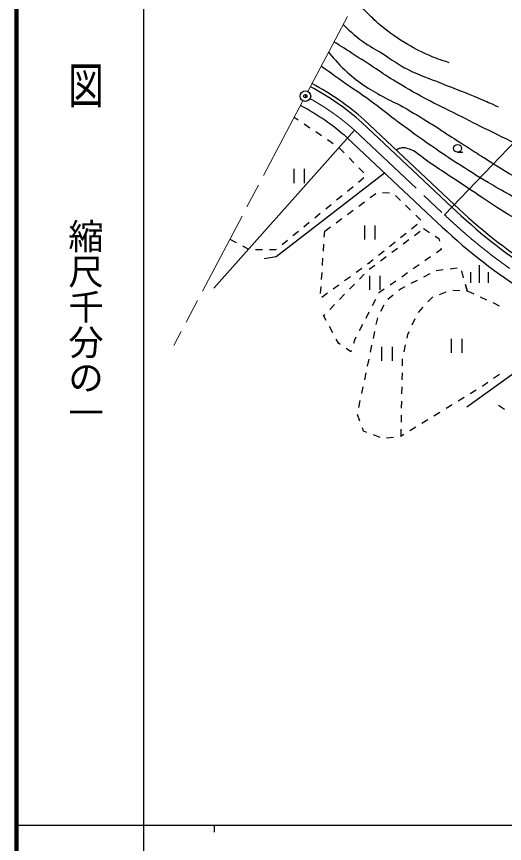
# Model space of a CAD drawing. Units: millimetres, scale not verified. Extents: x 40000 to 680000, y 20000 to 380000.
# Drawn here: x 40000 to 109147, y 202409 to 319656 of the extents above; entities that cross this region are included whole.
import ezdxf
from ezdxf.enums import TextEntityAlignment as Align

# ---------------------------------------------------------------- set-up
doc = ezdxf.new("R2010")
doc.units = ezdxf.units.MM
doc.header["$LTSCALE"] = 1000
doc.header["$PDMODE"] = 32
doc.header["$PDSIZE"] = 500
doc.linetypes.add('CHAIN', pattern=[18.5, 12, -1.5, 3.5, -1.5])
for name, color, linetype, lineweight in [('M-BGD', 7, 'Continuous', 25), ('M-BMK', 2, 'CHAIN', 13), ('M-BMK-SRVR', 3, 'Continuous', 25), ('M-TTL', 2, 'Continuous', 140), ('M-TTL-BAND', 7, 'Continuous', 25)]:
    doc.layers.add(name, color=color, linetype=linetype, lineweight=lineweight)
doc.layers.add('M-OTRS', color=6, linetype='Continuous')
doc.styles.add('@ＭＳ ゴシック', font='')
doc.styles.get('@ＭＳ ゴシック').set_extended_font_data('@MS Gothic')

msp = doc.modelspace()

# ---------------------------------------------------------------- linework, layer by layer
at = {"layer": 'M-BGD'}
for p, q in [((100653, 291549), (121398, 313221)), ((79911, 304967), (79344, 305351)), ((89255, 305012), (102029, 293000)), ((81568, 303847), (80740, 304407)), ((88917, 304644), (101685, 292638)), ((67937, 281148), (87904, 303538)), ((83225, 302727), (82397, 303287)), ((84882, 301607), (84054, 302167)), ((86891, 302431), (99620, 290461)), ((85712, 301047), (85711, 301047)), ((86414, 300336), (85712, 301047)), ((102504, 300405), (103254, 300405)), ((87820, 298914), (87117, 299625)), ((79284, 298043), (79284, 296043)), ((80784, 298043), (80784, 296043)), ((89226, 297492), (88523, 298203)), ((92166, 297471), (76778, 285565)), ((88461, 296184), (89235, 296817)), ((86912, 294919), (87686, 295552)), ((90102, 293983), (90906, 294578)), ((91862, 294689), (92861, 294661)), ((93717, 294296), (94430, 293594)), ((85363, 293653), (86138, 294286)), ((88496, 292792), (89299, 293387)), ((83815, 292387), (84589, 293020)), ((86889, 291601), (87692, 292196)), ((95142, 292892), (95855, 292191)), ((82266, 291122), (83041, 291755)), ((85282, 290410), (86085, 291005)), ((96567, 291489), (97280, 290787)), ((80718, 289856), (81492, 290489)), ((83675, 289219), (84479, 289815)), ((89291, 290035), (89291, 288035)), ((90791, 290035), (90791, 288035)), ((96767, 290148), (95987, 289523)), ((79169, 288590), (79943, 289223)), ((83620, 288369), (83675, 289219)), ((95206, 288898), (94426, 288272)), ((96389, 288633), (97189, 289234)), ((97660, 289589), (98503, 289050)), ((99345, 288512), (99842, 288194)), ((70237, 288086), (71123, 287622)), ((77621, 287325), (78395, 287958)), ((83489, 286373), (83554, 287371)), ((93646, 287647), (92865, 287022)), ((94791, 287431), (95590, 288032)), ((99842, 288194), (99922, 287791)), ((72009, 287159), (72895, 286695)), ((73872, 286606), (74872, 286610)), ((75872, 286615), (76757, 286619)), ((76757, 286619), (76846, 286692)), ((92085, 286396), (91305, 285771)), ((93193, 286229), (93992, 286830)), ((100158, 286613), (99503, 286156)), ((100118, 286811), (100158, 286613)), ((76778, 285565), (75084, 285315)), ((83358, 284377), (83423, 285375)), ((90524, 285146), (90070, 284782)), ((91594, 285027), (92393, 285628)), ((98683, 285584), (97862, 285012)), ((88924, 283946), (88116, 283357)), ((90070, 284782), (89732, 284535)), ((89916, 284669), (90070, 284782)), ((89996, 283825), (90795, 284426)), ((97042, 284440), (96222, 283868)), ((102440, 283978), (101448, 283849)), ((105617, 281914), (105617, 284414)), ((83227, 282382), (83292, 283380)), ((87308, 282768), (86500, 282178)), ((88582, 282412), (89283, 283125)), ((90005, 282900), (90005, 280900)), ((91505, 282900), (91505, 280900)), ((95402, 283296), (94582, 282724)), ((98569, 283156), (97679, 282699)), ((100457, 283721), (99465, 283593)), ((103360, 282629), (103091, 283592)), ((104367, 281914), (104367, 283414)), ((106867, 281914), (106867, 283414)), ((85693, 281589), (84885, 281000)), ((87181, 280984), (87882, 281698)), ((93761, 282152), (92941, 281580)), ((96789, 282243), (95900, 281787)), ((103881, 280762), (103629, 281666)), ((103637, 281638), (103881, 280762)), ((83096, 280386), (83161, 281384)), ((84077, 280411), (83269, 279821)), ((85780, 279557), (86481, 280271)), ((91365, 280481), (91329, 280411)), ((92121, 281008), (91365, 280481)), ((94400, 281017), (94159, 280816)), ((95010, 281330), (94400, 281017)), ((99929, 280254), (100868, 280599)), ((101821, 280853), (102820, 280809)), ((103819, 280765), (103881, 280762)), ((103881, 280762), (104789, 280344)), ((90868, 279523), (90407, 278636)), ((93392, 280173), (92626, 279531)), ((98308, 279188), (98934, 279888)), ((98934, 279888), (98991, 279909)), ((105698, 279926), (106606, 279508)), ((107515, 279090), (107773, 278972)), ((84379, 278130), (85079, 278844)), ((92053, 278732), (91585, 277848)), ((96976, 277696), (97642, 278442)), ((107773, 278972), (108406, 278637)), ((83522, 277257), (83678, 277416)), ((83887, 276571), (83522, 277257)), ((89947, 277748), (89486, 276861)), ((91147, 276954), (90941, 275975)), ((96064, 275931), (96475, 276843)), ((84826, 274806), (84356, 275689)), ((89025, 275973), (88564, 275086)), ((90734, 274997), (90528, 274018)), ((95343, 274075), (95451, 274573)), ((95451, 274573), (95653, 275020)), ((85608, 273335), (85295, 273923)), ((85885, 273147), (85608, 273335)), ((87885, 273778), (87730, 273275)), ((88103, 274198), (87885, 273778)), ((101618, 273963), (101618, 271963)), ((103118, 273963), (103118, 271963)), ((87378, 272133), (86712, 272586)), ((87436, 272319), (87378, 272133)), ((90322, 273040), (90116, 272061)), ((91741, 272824), (91741, 270824)), ((93241, 272824), (93241, 270824)), ((94920, 272120), (95132, 273097)), ((89909, 271083), (89703, 270104)), ((94696, 270142), (94716, 271142)), ((111389, 269725), (103821, 264250)), ((89497, 269126), (89291, 268147)), ((94656, 268142), (94676, 269142)), ((108430, 268924), (107615, 268345)), ((106254, 267377), (105973, 267204)), ((106800, 267765), (106254, 267377)), ((89084, 267169), (88878, 266190)), ((94617, 266143), (94637, 267143)), ((105121, 266680), (104270, 266156)), ((88672, 265212), (88465, 264233)), ((94577, 264143), (94597, 265143)), ((103418, 265632), (102566, 265108)), ((101715, 264584), (100863, 264060)), ((108299, 264541), (109138, 263998)), ((108299, 264541), (108718, 264269)), ((88283, 263256), (88622, 262316)), ((94538, 262144), (94557, 263143)), ((100011, 263536), (99159, 263012)), ((98308, 262488), (97456, 261964)), ((88962, 261375), (89124, 260925)), ((89124, 260925), (89610, 260736)), ((90542, 260372), (91473, 260008)), ((94498, 260144), (94518, 261144)), ((94901, 260392), (94498, 260144)), ((96604, 261440), (95753, 260916)), ((92444, 259934), (93439, 260036)), ((94434, 260137), (94498, 260144))]:
    msp.add_line(p, q, dxfattribs=at)
msp.add_circle((102505, 300968), 562, dxfattribs=at)
for centre, radius, start, end in [((64609, 277416), 36500, 48.2422, 62.18862), ((64609, 277416), 37000, 48.23216, 62.18862), ((64609, 277416), 33500, 48.30711, 62.18862), ((155973, 349340), 78500, 226.24625, 247.73734), ((155973, 349340), 78000, 226.2446, 247.73734), ((155973, 349340), 81500, 226.25581, 247.73734)]:
    msp.add_arc(centre, radius, start, end, dxfattribs=at)
for points, knots in [([(101312, 313108), (99945, 313554), (99539, 313702), (98438, 314174), (97034, 314775), (96262, 315165), (94967, 315976), (93443, 316931), (92633, 317544), (91247, 318691), (90421, 319375), (90078, 319892), (89259, 320585), (88754, 321012), (88417, 321272), (87937, 321642)], [0, 0, 0, 0, 1, 1, 1, 2, 2, 2, 3, 3, 3, 4, 4, 4, 5, 5, 5, 5]), ([(86284, 318508), (86878, 317940), (87891, 316972), (89042, 316142), (90092, 315385), (90758, 315077), (91858, 314394), (93281, 313510), (94001, 312878), (95500, 312130), (97263, 311252), (98339, 310952), (100163, 310210), (102323, 309332), (103564, 308915), (105706, 307994), (106709, 307563), (107037, 307424), (108264, 306868)], [0, 0, 0, 0, 1, 1, 1, 2, 2, 2, 3, 3, 3, 4, 4, 4, 5, 5, 5, 6, 6, 6, 6]), ([(116349, 299018), (114550, 299834), (114088, 300049), (112646, 300726), (110411, 301775), (109172, 302391), (106959, 303487), (105211, 304352), (104241, 304854), (102498, 305730), (100715, 306627), (99687, 307073), (97933, 308026), (96138, 309003), (95140, 309567), (93402, 310642), (92278, 311338), (91672, 311765), (90562, 312484), (88392, 313890), (85537, 315727), (85000, 316073)], [0, 0, 0, 0, 1, 1, 1, 2, 2, 2, 3, 3, 3, 4, 4, 4, 5, 5, 5, 6, 6, 6, 7, 7, 7, 7]), ([(84216, 314586), (84715, 313993), (85556, 312994), (86528, 312085), (87479, 311197), (88049, 310731), (89116, 309987), (90169, 309252), (90813, 308922), (91933, 308295), (93006, 307694), (93664, 307465), (94735, 306862), (96303, 305980), (97162, 305452), (98687, 304497), (99417, 304041), (99817, 303771), (100540, 303306), (101703, 302559), (102354, 302140), (103516, 301393), (104451, 300792), (104972, 300449), (105911, 299854), (107433, 298890), (108266, 298317), (109826, 297417), (111194, 296628), (111986, 296229), (113416, 295560), (114979, 294829), (115872, 294453), (117486, 293844), (119457, 293100), (120574, 292711), (122594, 292110), (124783, 291459), (125555, 291295), (128267, 290692)], [0, 0, 0, 0, 1, 1, 1, 2, 2, 2, 3, 3, 3, 4, 4, 4, 5, 5, 5, 6, 6, 6, 7, 7, 7, 8, 8, 8, 9, 9, 9, 10, 10, 10, 11, 11, 11, 12, 12, 12, 13, 13, 13, 13]), ([(142172, 284818), (138482, 284995), (137374, 285040), (134337, 285498), (131436, 285935), (129818, 286277), (126987, 287045), (124799, 287640), (123570, 287992), (121463, 288829), (118315, 290078), (116594, 290894), (113567, 292413), (111161, 293621), (109855, 294379), (107523, 295723), (105656, 296800), (104637, 297451), (102822, 298613), (101255, 299616), (100384, 300189), (98859, 301253), (96974, 302568), (95930, 303322), (94089, 304698), (92716, 305724), (91990, 306355), (90610, 307372), (89119, 308472), (88238, 309024), (86723, 310090), (85333, 311069), (83690, 312234), (83170, 312603)], [0, 0, 0, 0, 1, 1, 1, 2, 2, 2, 3, 3, 3, 4, 4, 4, 5, 5, 5, 6, 6, 6, 7, 7, 7, 8, 8, 8, 9, 9, 9, 10, 10, 10, 11, 11, 11, 11]), ([(152120, 280983), (150216, 280475), (149570, 280329), (147900, 280148), (145892, 279929), (144742, 280033), (142729, 280198), (141030, 280337), (140084, 280495), (138406, 280793), (136274, 281172), (135081, 281398), (132976, 281903), (131797, 282185), (131139, 282355), (129975, 282695), (128199, 283214), (127208, 283520), (125464, 284137), (122727, 285105), (121213, 285718), (118586, 286955), (114814, 288733), (112713, 289779), (109136, 291923), (107684, 292793), (106925, 293368), (105513, 294302), (103874, 295385), (102959, 295997), (101322, 297083), (100210, 297821), (99591, 298240), (98475, 298972), (97270, 299763), (96753, 300568), (95366, 300962), (94969, 301075), (94700, 301096), (94311, 300959), (94111, 300889), (94221, 300957), (93828, 300712)], [0, 0, 0, 0, 1, 1, 1, 2, 2, 2, 3, 3, 3, 4, 4, 4, 5, 5, 5, 6, 6, 6, 7, 7, 7, 8, 8, 8, 9, 9, 9, 10, 10, 10, 11, 11, 11, 12, 12, 12, 13, 13, 13, 14, 14, 14, 14])]:
    msp.add_open_spline(points, degree=3, knots=knots, dxfattribs=at)
at = {"layer": 'M-BMK'}
for p, q in [((81288, 309036), (101468, 347293)), ((80589, 307710), (62276, 272994)), ((87904, 303538), (100653, 291549))]:
    msp.add_line(p, q, dxfattribs=at)
for centre, radius, start, end in [((64609, 277416), 35000, 48.27361, 60.96083), ((155973, 349340), 80000, 226.25109, 247.73734)]:
    msp.add_arc(centre, radius, start, end, dxfattribs=at)
at = {"layer": 'M-BMK-SRVR'}
msp.add_circle((80938, 308373), 750, dxfattribs=at)
msp.add_point((80938, 308373), dxfattribs=at)
at = {"layer": 'M-OTRS'}
msp.add_point((80938, 308373), dxfattribs=at)
at = {"layer": 'M-TTL'}
msp.add_line((40000, 380000), (40000, 20000), dxfattribs=at)
at = {"layer": 'M-TTL-BAND'}
for p, q in [((58000, 370000), (58000, 20000)), ((40000, 205000), (579000, 205000)), ((68000, 205000), (68000, 204000))]:
    msp.add_line(p, q, dxfattribs=at)

# ---------------------------------------------------------------- texts
at = {"layer": 'M-TTL-BAND', "style": '@ＭＳ ゴシック', "width": 1.4}
msp.add_text('平  面  図', height=3666, rotation=270, dxfattribs=at).set_placement((49777, 306475), align=Align.MIDDLE_RIGHT)
at = {"layer": 'M-TTL-BAND', "style": '@ＭＳ ゴシック'}
msp.add_text('縮尺千分の一', height=3666, rotation=270, dxfattribs=at).set_placement((49777, 261030), align=Align.MIDDLE_RIGHT)

doc.saveas('drawing.dxf')
